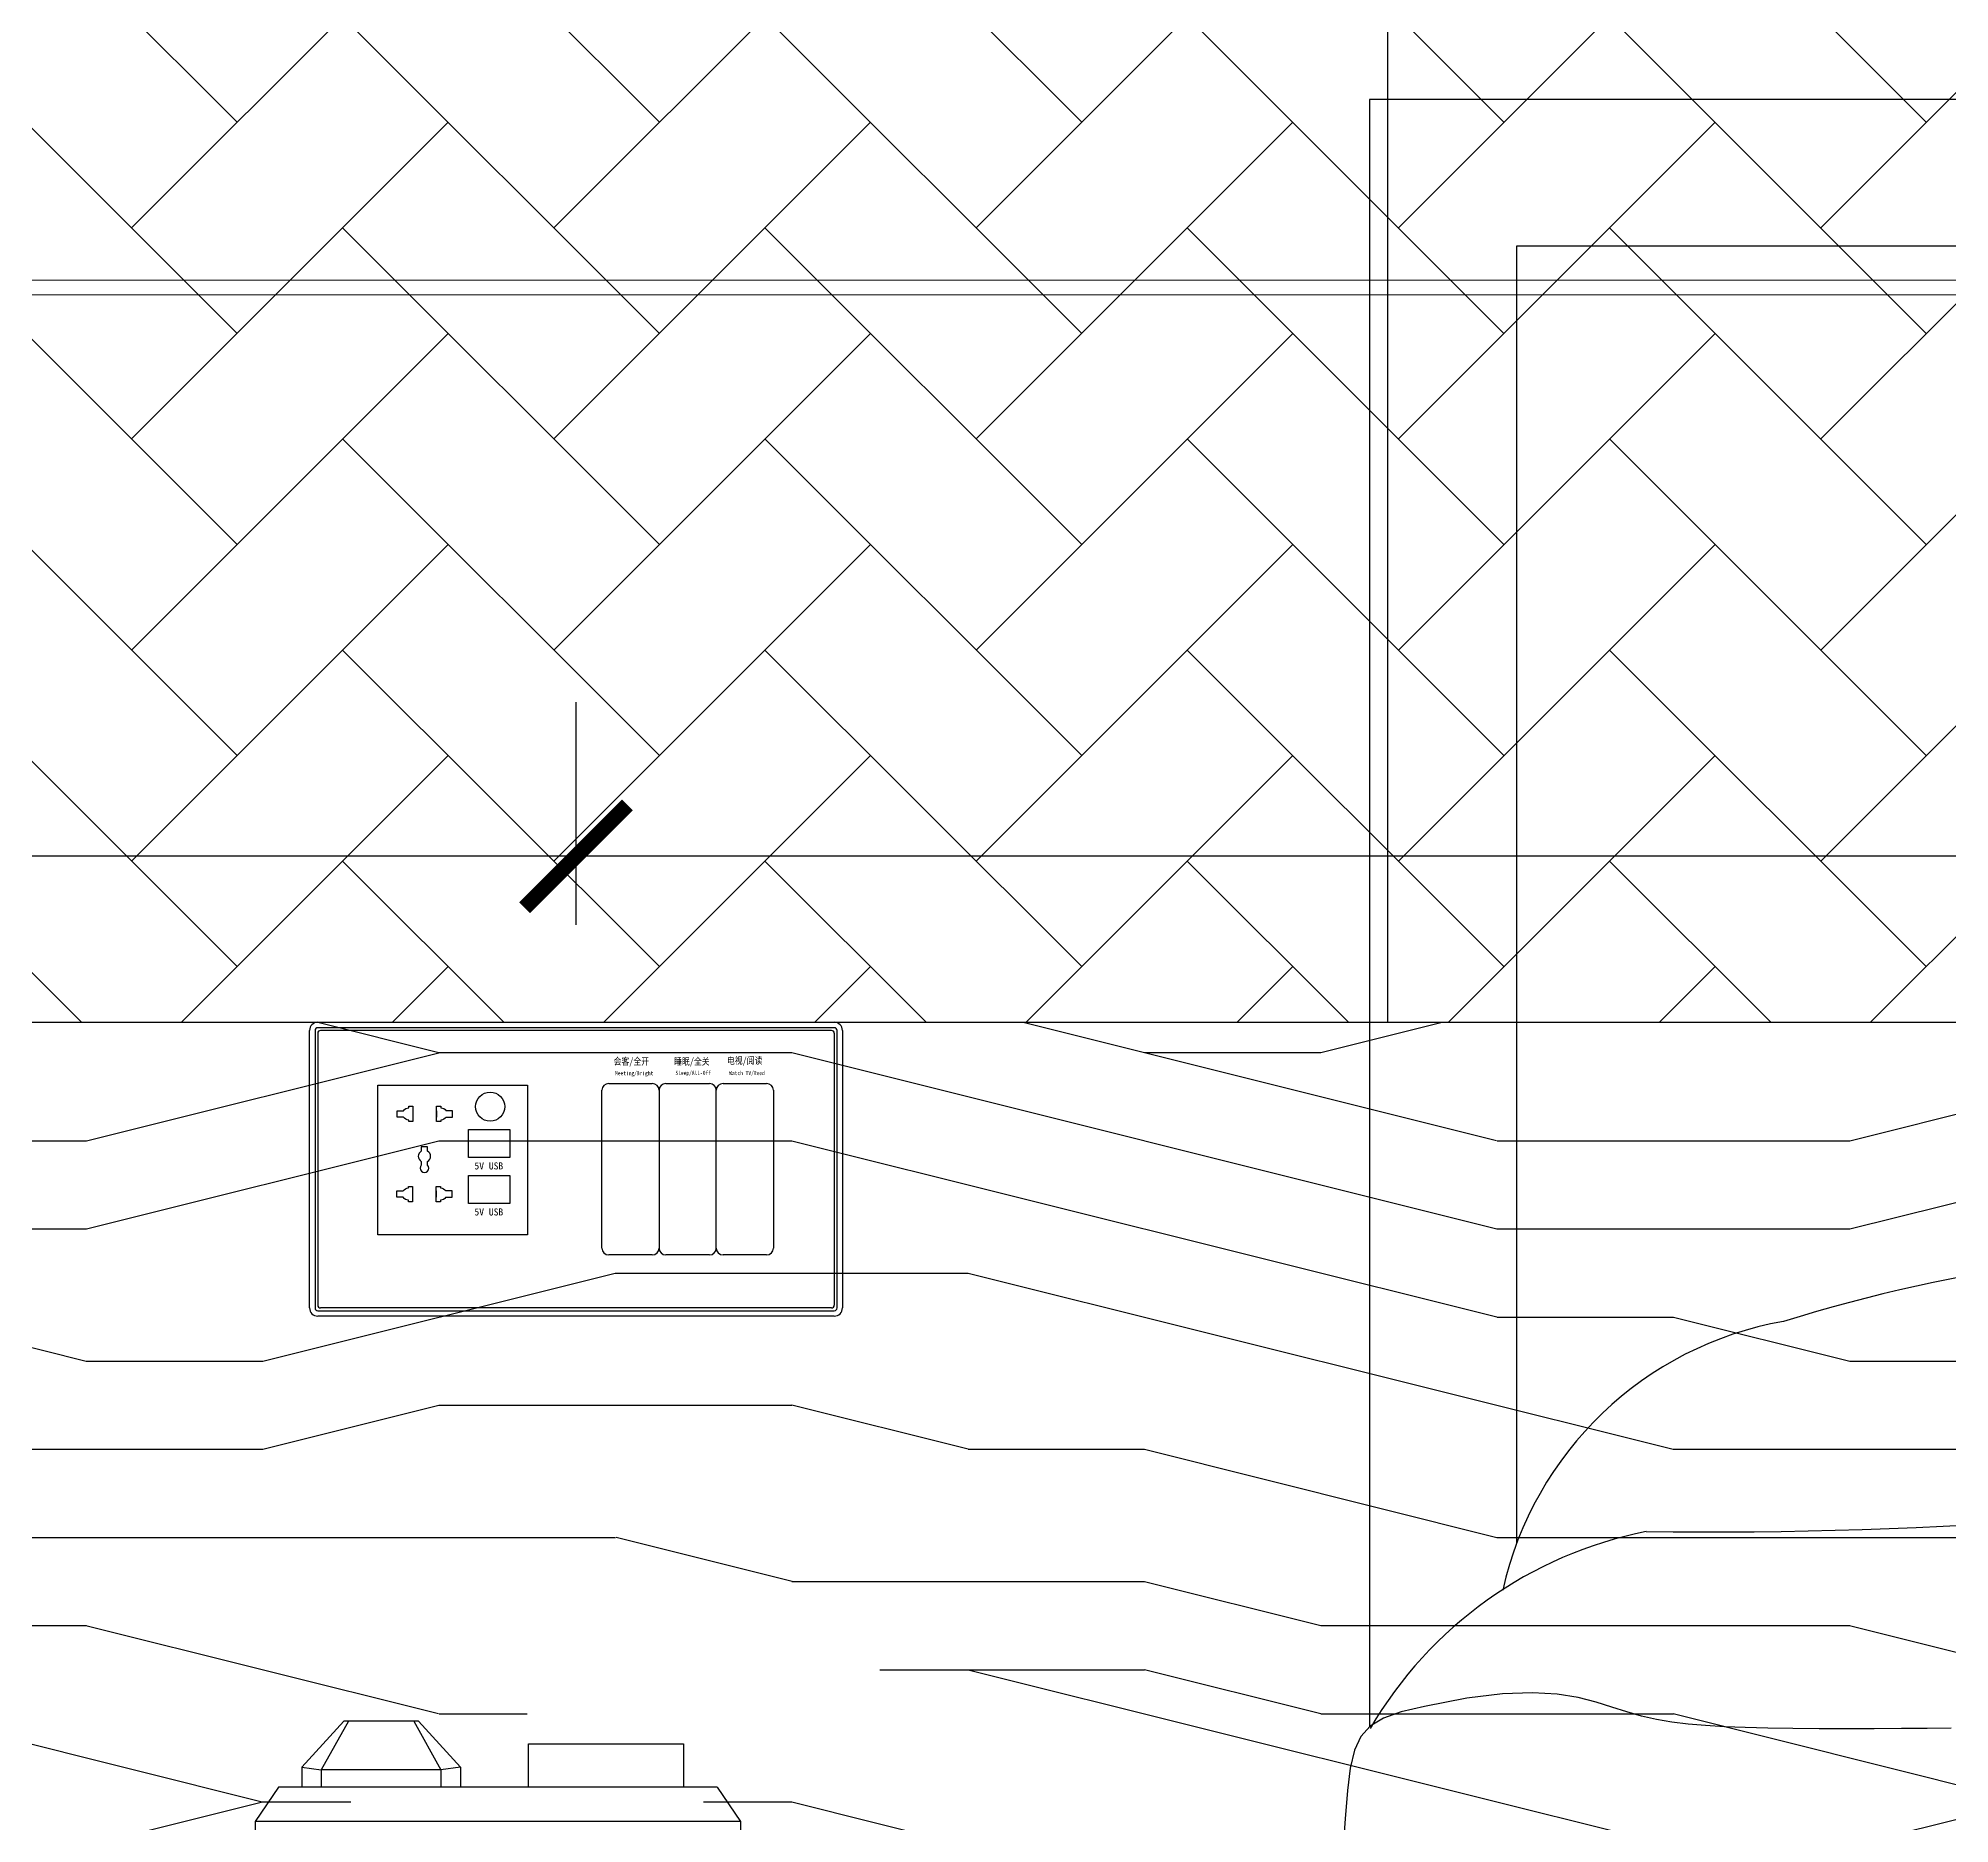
# Model space of a CAD drawing. Header units: millimetres. Extents: x 84706 to 149902, y -6776 to 26155.
# Drawn here: x 140204 to 140854, y 1253 to 1861 of the extents above; entities that cross this region are included whole.
import ezdxf

# ---------------------------------------------------------------- set-up
doc = ezdxf.new("R2010")
doc.units = ezdxf.units.MM
doc.linetypes.add('DASHED2', pattern=[0.375, 0.25, -0.125])
doc.layers.get('Defpoints').update_dxf_attribs({"color": 250})
for name, color, linetype in [('EE1-【立面造型线（近看）】Elevation modelling line', 144, 'Continuous'), ('EL-FURN', 30, 'Continuous'), ('EL-立面造型', 30, 'Continuous')]:
    doc.layers.add(name, color=color, linetype=linetype)
doc.styles.add('_TEL_DIM', font='SIMPLEX', dxfattribs={"width": 0.8, "height": 3.5, "bigfont": 'HZTXT'})
doc.styles.add('STYLE2', font='', dxfattribs={"width": 0.8})
doc.styles.add('尺寸标注', font='ARCHS.SHX', dxfattribs={"width": 0.8})
doc.styles.get('STYLE2').set_extended_font_data('NSimSun')
doc.dimstyles.new('海龙1：25', dxfattribs={"dimscale": 25, "dimtxt": 2.25, "dimasz": 1, "dimexe": 1.5, "dimexo": 1, "dimgap": 1, "dimtad": 1, "dimdec": 0, "dimrnd": 5, "dimdsep": 46, "dimtxsty": '尺寸标注', "dimblk": 'ARCHTICK', "dimblk1": 'ARCHTICK', "dimblk2": 'ARCHTICK', "dimcen": 1, "dimclrd": 44, "dimclre": 44, "dimclrt": 2, "dimadec": 0, "dimazin": 0, "dimtfac": 1, "dimtdec": 0, "dimtix": 1, "dimtmove": 2, "dimatfit": 3, "dimldrblk": 'hl_arrow2', "dimfxl": 0, "dimarcsym": 0})

# ---------------------------------------------------------------- blocks, each defined once
blk = doc.blocks.new('2012122215400102')
at = {"ltscale": 0.02}
for points in [[(680, -549.11), (680, 0), (-675, 0), (-675, -553.88)], [(630, -472.84), (630, -50), (-625, -50), (-625, -491.62)], [(-477.12, -554.3), (-485.25, -554.4), (-494.06, -554.47), (-503.28, -554.51), (-512.67, -554.52), (-522, -554.49), (-531.02, -554.41), (-539.48, -554.28), (-547.2, -554.1), (-554.23, -553.83), (-560.66, -553.45), (-566.6, -552.92), (-572.15, -552.22), (-577.41, -551.32), (-582.49, -550.19), (-587.49, -548.8), (-592.54, -547.16), (-597.95, -545.45), (-604.04, -543.92), (-611.15, -542.8), (-619.6, -542.3), (-629.73, -542.67), (-641.87, -544.13), (-656.35, -546.92)], [(-656.35, -546.92), (-664.26, -548.77), (-670.31, -550.91), (-674.78, -553.63), (-677.95, -557.19), (-680.12, -561.85), (-681.55, -567.89), (-682.53, -575.58), (-683.34, -585.19), (-684.23, -597.44), (-685.28, -614.96), (-686.53, -640.82), (-688.03, -678.08), (-688.61, -694.82)]]:
    blk.add_lwpolyline(points, dxfattribs=at)
for centre, radius, start, end in [((-366.87, -955.07), 564.53, 88.26105, 107.23563), ((-513.54, -532.97), 118.89, 99.98278, 167.55676), ((-558.8, 1129.27), 1616.79, 269.21817, 279.63611), ((-553.45, -625.08), 140.41, 101.25919, 149.7814)]:
    blk.add_arc(centre, radius, start, end, dxfattribs=at)
blk = doc.blocks.new('jfghgf')
at = {"layer": 'EL-立面造型', "color": 1}
for p, q in [((33416964.93, 32674370.49), (33416979.21, 32674386.14)), ((33416980.8, 32674386.14), (33416971.55, 32674369.55)), ((33416979.21, 32674386.14), (33417004.61, 32674386.14)), ((33417003.03, 32674386.14), (33417012.28, 32674369.55)), ((33417018.9, 32674370.49), (33417004.61, 32674386.14)), ((33416964.93, 32674370.49), (33416971.55, 32674369.55)), ((33416964.93, 32674370.49), (33416964.93, 32674363.7)), ((33416971.55, 32674369.55), (33417012.28, 32674369.55)), ((33416971.55, 32674369.55), (33416971.55, 32674363.7)), ((33417018.9, 32674370.49), (33417012.28, 32674369.55)), ((33417012.28, 32674369.55), (33417012.28, 32674363.7)), ((33417018.9, 32674370.49), (33417018.9, 32674363.7)), ((33416877.62, 32674363.7), (33416869.68, 32674351.94)), ((33416877.62, 32674363.7), (33417026.83, 32674363.7)), ((33417026.83, 32674363.7), (33417034.78, 32674351.94)), ((33416869.68, 32674351.94), (33416869.68, 32674323.96)), ((33416869.68, 32674351.94), (33417034.78, 32674351.94)), ((33417034.78, 32674351.94), (33417034.78, 32674323.96)), ((33416869.68, 32674326.87), (33417034.78, 32674326.87)), ((33416893.54, 32674326.87), (33416893.54, 32674323.96)), ((33417010.92, 32674326.87), (33417010.92, 32674323.96)), ((33416869.68, 32674323.96), (33416893.54, 32674323.96)), ((33417010.92, 32674323.96), (33417034.78, 32674323.96))]:
    blk.add_line(p, q, dxfattribs=at)
for points in [[(33416889.08, 32674363.7), (33416941.73, 32674363.7), (33416941.73, 32674378.44), (33416889.08, 32674378.44)], [(33416980.63, 32674338.07), (33416987.25, 32674338.07), (33416987.25, 32674331.99), (33416980.63, 32674331.99)], [(33416993.07, 32674338.07), (33416999.68, 32674338.07), (33416999.68, 32674331.99), (33416993.07, 32674331.99)], [(33417005.5, 32674338.07), (33417012.12, 32674338.07), (33417012.12, 32674331.99), (33417005.5, 32674331.99)]]:
    blk.add_lwpolyline(points, close=True, dxfattribs=at)
blk = doc.blocks.new('chuangtouzhi')
at = {"layer": 'EL-立面造型', "color": 1}
for p, q in [((4546481, 2441872, 0), (4708835, 2441872, 0)), ((4543915, 2352059, 0), (4543915, 2439306, 0)), ((4711401, 2439306, 0), (4711401, 2352059, 0)), ((4565353, 2422087, 0), (4612398, 2422087, 0)), ((4565353, 2375042, 0), (4565353, 2422087, 0)), ((4565353, 2422087, 0), (4612398, 2422087, 0)), ((4565353, 2375042, 0), (4565353, 2422087, 0)), ((4612398, 2422087, 0), (4612398, 2375042, 0)), ((4612398, 2422087, 0), (4612398, 2375042, 0)), ((4637941, 2422626, 0), (4651627, 2422626, 0)), ((4655903, 2422626, 0), (4669589, 2422626, 0)), ((4673866, 2422626, 0), (4687552, 2422626, 0)), ((4635803, 2370877, 0), (4635803, 2420488, 0)), ((4653765, 2420488, 0), (4653765, 2370877, 0)), ((4671728, 2370877, 0), (4671728, 2420488, 0)), ((4689690, 2420488, 0), (4689690, 2370877, 0)), ((4612398, 2375042, 0), (4565353, 2375042, 0)), ((4612398, 2375042, 0), (4565353, 2375042, 0)), ((4651627, 2368738, 0), (4637941, 2368738, 0)), ((4669589, 2368738, 0), (4655904, 2368738, 0)), ((4687552, 2368738, 0), (4673866, 2368738, 0)), ((4708833, 2349493, 0), (4546480, 2349493, 0))]:
    blk.add_line(p, q, dxfattribs=at)
at = {"layer": 'EL-立面造型', "color": 8}
for p, q in [((4708835, 2440161, 0), (4546481, 2440161, 0)), ((4545626, 2439306, 0), (4545626, 2352059, 0)), ((4546481, 2438450, 0), (4546481, 2352914, 0)), ((4707979, 2439306, 0), (4547337, 2439306, 0)), ((4708835, 2438450, 0), (4708835, 2352914, 0)), ((4709690, 2352059, 0), (4709690, 2439306, 0)), ((4546481, 2351203, 0), (4708835, 2351203, 0)), ((4707979, 2352059, 0), (4547337, 2352059, 0))]:
    blk.add_line(p, q, dxfattribs=at)
at = {"layer": 'EL-立面造型', "color": 1, "elevation": 0}
for points in [[(4573431, 2414051, -0.2637861), (4575082, 2414986), (4575082, 2415475), (4576390, 2415475), (4576390, 2410652), (4575082, 2410652), (4575082, 2411140, -0.2637861), (4573431, 2412076, -0.2637861)], [(4586809, 2412076, -0.2637861), (4585159, 2411140), (4585159, 2410652), (4583850, 2410652), (4583850, 2415475), (4585159, 2415475), (4585159, 2414986, -0.2637861), (4586809, 2414051, -0.2637861)], [(4573324, 2388854, -0.2637861), (4574974, 2389790), (4574974, 2390278), (4576282, 2390278), (4576282, 2385455), (4574974, 2385455), (4574974, 2385943, -0.2637861), (4573324, 2386879, -0.2637861)], [(4586702, 2386879, -0.2637861), (4585051, 2385943), (4585051, 2385455), (4583743, 2385455), (4583743, 2390278), (4585051, 2390278), (4585051, 2389790, -0.2637861), (4586702, 2388854, -0.2637861)]]:
    blk.add_lwpolyline(points, format="xyb", dxfattribs=at)
for points in [[(4573431, 2412076), (4571453, 2412076), (4571453, 2414051), (4573431, 2414051)], [(4583850, 2414051), (4583850, 2412076)], [(4586809, 2412076), (4588787, 2412076), (4588787, 2414051), (4586809, 2414051)], [(4593818, 2408151), (4606894, 2408151), (4606894, 2399355), (4593818, 2399355), (4593818, 2408151)], [(4581000, 2401390), (4581000, 2402768), (4579025, 2402768), (4579025, 2401390)], [(4579025, 2398090), (4579025, 2396953)], [(4581000, 2396953), (4581000, 2398090)], [(4593818, 2393671), (4606894, 2393671), (4606894, 2384875), (4593818, 2384875), (4593818, 2393671)], [(4573324, 2386879), (4571346, 2386879), (4571346, 2388854), (4573324, 2388854)], [(4583743, 2388854), (4583743, 2386879)], [(4586702, 2386879), (4588680, 2386879), (4588680, 2388854), (4586702, 2388854)]]:
    blk.add_lwpolyline(points, dxfattribs=at)
at = {"layer": 'EL-立面造型', "color": 1}
blk.add_circle((4600678, 2415348), 4586, dxfattribs=at)
for centre, radius, start, end in [((4546481, 2439306, 0), 2566, 90, 180), ((4708835, 2439306, 0), 2566, 0, 90), ((4637941, 2420488, 0), 2138, 90, 180), ((4651627, 2420488, 0), 2138, 0, 90), ((4655903, 2420488, 0), 2138, 90, 180), ((4669589, 2420488, 0), 2138, 0, 90), ((4673866, 2420488, 0), 2138, 90, 180), ((4687552, 2420488, 0), 2138, 0, 90), ((4580013, 2399740, 0), 1923, 120.89112, 239.10888), ((4580013, 2399740, 0), 1923, 300.89112, 59.10888), ((4580013, 2396038, 0), 1346, 137.175593, 42.824407), ((4637941, 2370877, 0), 2138, 180, 270), ((4651627, 2370877, 0), 2138, 270, 0), ((4655904, 2370877, 0), 2138, 180, 270), ((4669589, 2370877, 0), 2138, 270, 0), ((4673866, 2370877, 0), 2138, 180, 270), ((4687552, 2370877, 0), 2138, 270, 0), ((4546481, 2352059, 0), 2566, 180, 270.032228), ((4708835, 2352059, 0), 2566, 269.967771, 0)]:
    blk.add_arc(centre, radius, start, end, dxfattribs=at)
at = {"layer": 'EL-立面造型', "color": 8}
for centre, start, end in [((4546481, 2439306, 0), 90, 180), ((4708835, 2439306, 0), 0, 90), ((4547337, 2438450, 0), 90, 180), ((4707979, 2438450, 0), 0, 90), ((4546481, 2352059, 0), 180, 270), ((4547337, 2352914, 0), 180, 270), ((4707979, 2352914, 0), 270, 0), ((4708835, 2352059, 0), 270, 0)]:
    blk.add_arc(centre, 855, start, end, dxfattribs=at)
at = {"layer": 'EL-立面造型', "color": 1, "linetype": 'DASHED2', "style": 'STYLE2'}
for p in [(4595725, 2395613, 0), (4595725, 2381132, 0)]:
    blk.add_text('5V USB', height=2217.1, dxfattribs=at).set_placement(p)
at = {"layer": 'EL-立面造型', "color": 1, "attachment_point": 1, "style": '_TEL_DIM'}
for s, width, insert, char_height in [('{\\fSimSun|b0|i0|c134|p2;会客/全开}', 15807.51, (4639494, 2430696, 792103), 2189.72), ('{\\fSimSun|b0|i0|c134|p2;睡眠/全关}', 13575.01, (4658522, 2430650, 792103), 2189.72), ('{\\fSimSun|b0|i0|c134|p2;电视/阅读}', 17559.6, (4675106, 2430917, 792103), 2189.72), ('{\\fSimSun|b0|i0|c134|p2;Meeting/Bright}', 95.53, (4639913, 2426535, 475262), 1313.83), ('{\\fSimSun|b0|i0|c134|p2;Sleep/All-Off}', 95.53, (4658912, 2426637, 475262), 1313.83), ('{\\fSimSun|b0|i0|c134|p2;Watch TV/Reed}', 15046.77, (4675822, 2426578, 475262), 1313.83)]:
    blk.add_mtext_dynamic_manual_height_columns(s, width=width, gutter_width=17.5, heights=[0], dxfattribs=dict(at, insert=insert, char_height=char_height))
blk = doc.blocks.new('_ArchTick')
at = {"color": 2, "linetype": 'ByBlock', "const_width": 0.15}
blk.add_lwpolyline([(-0.5, -0.5), (0.5, 0.5)], dxfattribs=at)
blk = doc.blocks.new('*D1038')
at = {"layer": 'Defpoints', "color": 0, "transparency": 16777216}
for p in [(140386.96, 1582.21), (140386.96, 1525.71), (142240.34, 1172.44)]:
    blk.add_point(p, dxfattribs=at)
at = {"layer": 'EL-FURN', "color": 44, "lineweight": -2, "transparency": 16777216}
for p, q in [((140386.96, 1560.71), (140386.96, 1634.71)), ((142240.34, 1407.21), (142240.34, 1634.71)), ((142240.34, 1582.21), (140386.96, 1582.21))]:
    blk.add_line(p, q, dxfattribs=at)
at = {"layer": 'EL-FURN', "color": 44, "lineweight": -2, "transparency": 16777216, "xscale": 35, "yscale": 35, "zscale": 35, "rotation": 180}
blk.add_blockref('_ArchTick', (140386.96, 1582.21), dxfattribs=at)
at = {"layer": 'EL-FURN', "color": 44, "lineweight": -2, "transparency": 16777216, "xscale": 35, "yscale": 35, "zscale": 35}
blk.add_blockref('_ArchTick', (142240.34, 1582.21), dxfattribs=at)
at = {"layer": 'EL-FURN', "color": 2, "transparency": 16777216, "insert": (141313.65, 1656.59), "char_height": 78.75, "attachment_point": 5, "style": '尺寸标注'}
blk.add_mtext('1855', dxfattribs=at)
blk = doc.blocks.new('hl_arrow2')
at = {"color": 2}
blk.add_line((-0.221, 0), (-1, 0), dxfattribs=at)
blk.add_lwpolyline([(-0.221, 0), (-0.861, -0.689), (-0.654, -0.862), (0, 0), (-0.654, 0.862), (-0.861, 0.689)], close=True, dxfattribs=at)
for points in [[(-0.861, 0.689), (-0.654, 0.862), (-0.221, 0), (0, 0)], [(-0.861, -0.689), (-0.654, -0.862), (-0.221, 0), (0, 0)]]:
    blk.add_solid(points, dxfattribs=at)
blk = doc.blocks.new('*D1039')
at = {"layer": 'Defpoints', "color": 0, "transparency": 16777216}
for p in [(138540.34, 1582.21), (140386.96, 1523.86), (138540.34, 1172.44)]:
    blk.add_point(p, dxfattribs=at)
at = {"layer": 'EL-FURN', "color": 44, "lineweight": -2, "transparency": 16777216}
for p, q in [((138540.34, 1407.21), (138540.34, 1634.71)), ((140386.96, 1558.86), (140386.96, 1634.71)), ((140386.96, 1582.21), (138540.34, 1582.21))]:
    blk.add_line(p, q, dxfattribs=at)
at = {"layer": 'EL-FURN', "color": 44, "lineweight": -2, "transparency": 16777216, "xscale": 35, "yscale": 35, "zscale": 35, "rotation": 180}
blk.add_blockref('_ArchTick', (138540.34, 1582.21), dxfattribs=at)
at = {"layer": 'EL-FURN', "color": 44, "lineweight": -2, "transparency": 16777216, "xscale": 35, "yscale": 35, "zscale": 35}
blk.add_blockref('_ArchTick', (140386.96, 1582.21), dxfattribs=at)
at = {"layer": 'EL-FURN', "color": 2, "transparency": 16777216, "insert": (139463.65, 1656.59), "char_height": 78.75, "attachment_point": 5, "style": '尺寸标注'}
blk.add_mtext('1845', dxfattribs=at)

msp = doc.modelspace()

# ---------------------------------------------------------------- hatches: boundary and pattern name
at = {"layer": 'EE1-【立面造型线（近看）】Elevation modelling line'}
h = msp.add_hatch(dxfattribs=at)
h.set_pattern_fill('AR-HBONE', color=250, scale=0.5, double=1)
h.paths.add_polyline_path([(142420.34, 2025.71), (138320.34, 2025.71), (138320.34, 1525.69), (142420.34, 1525.73)])
h = msp.add_hatch(dxfattribs=at)
h.set_pattern_fill('木纹面5', color=250, scale=600, double=1, pattern_type=2)
h.set_pattern_definition([(0, (0, 0), (0, 600), [120, -180, 60, -240]), (0, (420, 15), (0, 600), [120, -480]), (0, (360, 45), (0, 600), [60, -540]), (0, (30, 60), (0, 600), [30, -420, 30, -120]), (0, (240, 90), (0, 600), [120, -180, 30, -270]), (0, (90, 105), (0, 600), [90, -510]), (0, (240, 120), (0, 600), [180, -420]), (0, (60, 135), (0, 600), [120, -480]), (0, (300, 150), (0, 600), [300, -300]), (0, (120, 180), (0, 600), [60, -180, 120, -240]), (0, (540, 195), (0, 600), [120, -480]), (0, (420, 210), (0, 600), [60, -540]), (0, (300, 225), (0, 600), [60, -540]), (0, (0, 240), (0, 600), [120, -480]), (0, (300, 255), (0, 600), [120, -480]), (0, (300, 285), (0, 600), [120, -120, 120, -240]), (0, (180, 315), (0, 600), [60, -300, 120, -120]), (0, (300, 330), (0, 600), [180, -420]), (0, (300, 360), (0, 600), [120, -480]), (0, (60, 375), (0, 600), [180, -240, 60, -120]), (0, (60, 405), (0, 600), [300, -300]), (0, (420, 420), (0, 600), [60, -540]), (0, (240, 435), (0, 600), [120, -480]), (0, (120, 450), (0, 600), [60, -240, 60, -240]), (0, (60, 465), (0, 600), [60, -180, 120, -240]), (0, (180, 480), (0, 600), [60, -300, 60, -180]), (0, (300, 495), (0, 600), [180, -420]), (0, (60, 525), (0, 600), [120, -480]), (0, (360, 540), (0, 600), [60, -540]), (0, (480, 555), (0, 600), [60, -540]), (14.03624, (420, 45), (600, -2e-08), [61.8, -2412.0633]), (14.03624, (480, 180), (600, -2e-08), [61.8, -2412.0633]), (14.03624, (420, 540), (600, -2e-08), [61.8, -2412.0633]), (14.03624, (240, 315), (600, -2e-08), [61.8, -2412.0633]), (14.03624, (360, 405), (600, -2e-08), [61.8, -2412.0633]), (14.03624, (420, 360), (600, -2e-08), [61.8, -2412.0633]), (14.03624, (120, 465), (600, -2e-08), [61.8, -2412.0633]), (14.03624, (360, 435), (600, -2e-08), [61.8, -2412.0633]), (14.03624, (480, 210), (600, -2e-08), [123.6, -2350.2633]), (14.03624, (420, 255), (600, -2e-08), [123.6, -2350.2633]), (14.03624, (420, 285), (600, -2e-08), [123.6, -2350.2633]), (165.96376, (240, 90), (-600, -2e-08), [61.8, -123.6, 61.8, -2226.6633]), (165.96376, (120, 180), (-600, -2e-08), [61.8, -2412.0633]), (165.96376, (120, 450), (-600, -2e-08), [123.6, -2350.2633]), (194.03624, (420, 15), (-600, 2e-08), [61.8, -2412.0633]), (345.96376, (540, 15), (600, 2e-08), [61.8, -2412.0633]), (345.96376, (360, 225), (600, 2e-08), [61.8, -2412.0633]), (345.96376, (480, 330), (600, 2e-08), [61.8, -2412.0633]), (345.96376, (240, 375), (600, 2e-08), [61.8, -2412.0633]), (345.96376, (180, 450), (600, 2e-08), [61.8, -2412.0633]), (345.96376, (240, 480), (600, 2e-08), [61.8, -2412.0633]), (345.96376, (240, 375), (600, 2e-08), [61.8, -2412.0633]), (345.96376, (420, 465), (600, 2e-08), [247.2, -2226.6633]), (345.96376, (60, 60), (600, 2e-08), [247.2, -2226.6633]), (345.96376, (120, 105), (600, 2e-08), [247.2, -2226.6633]), (345.96376, (180, 135), (600, 2e-08), [61.8, -123.6, 123.6, -2164.8633]), (345.96376, (180, 180), (600, 2e-08), [123.6, -123.6, 123.6, -2103.0633]), (345.96376, (120, 240), (600, 2e-08), [247.2, -2226.6633]), (345.96376, (60, 285), (600, 2e-08), [247.2, -2226.6633]), (345.96376, (60, 315), (600, 2e-08), [247.2, -2226.6633]), (345.96376, (480, 495), (600, 2e-08), [61.8, -2412.0633]), (345.96377, (540, 555), (600, 0.00012), [123.6, -2350.2633]), (345.96377, (180, 525), (600, 0.00012), [123.6, -2350.2633]), (345.96376, (120, 0), (600, 1e-05), [247.2, -2226.6633]), (345.96376, (480, 420), (600, 1e-05), [185.4, -2288.4633]), (345.96376, (540, 375), (600, 1e-05), [370.8, -2103.0633])])
h.paths.add_polyline_path([(142420.34, 1525.71), (138320.34, 1525.71), (138320.34, 825.71), (142420.34, 825.71)])

# ---------------------------------------------------------------- linework, layer by layer
at = {"layer": 'EE1-【立面造型线（近看）】Elevation modelling line', "color": 148}
for p, q in [((140663.2, 1525.71), (140663.2, 3805.71)), ((142420.34, 1778.34), (138320.34, 1778.07)), ((142420.35, 1773.34), (138320.35, 1773.07))]:
    msp.add_line(p, q, dxfattribs=at)
at = {"layer": 'EE1-【立面造型线（近看）】Elevation modelling line'}
msp.add_line((138320.34, 1525.71), (142420.34, 1525.71), dxfattribs=at)

# ---------------------------------------------------------------- block references
at = {"layer": 'EL-立面造型', "ltscale": 0.03}
msp.add_blockref('2012122215400102', (141331.96, 1839.8), dxfattribs=at)
at = {"layer": 'EL-立面造型', "extrusion": (0, 0, -1), "xscale": -0.001082498580217361, "yscale": 0.001082498580217361, "zscale": -0.001082498580217361}
msp.add_blockref('chuangtouzhi', (-135377.53, -1117.61, 0), dxfattribs=at)
at = {"layer": 'EL-立面造型', "xscale": -1}
msp.add_blockref('jfghgf', (33557312.56, -32673098.25), dxfattribs=at)

# ---------------------------------------------------------------- dimensions: what is measured, and where the dimension line sits
at = {"layer": 'EL-FURN'}
for base, p1, p2, picture, middle in [((138540.34, 1582.21), (140386.96, 1523.86), (138540.34, 1172.44), '*D1039', (139463.65, 1656.59)), ((140386.96, 1582.21), (142240.34, 1172.44), (140386.96, 1525.71), '*D1038', (141313.65, 1656.59))]:
    dim = msp.add_linear_dim(base=base, p1=p1, p2=p2, dimstyle='海龙1：25', override={"dimscale": 35}, dxfattribs=at)
    dim.commit()
    dim.dimension.update_dxf_attribs({"geometry": picture, "text_midpoint": middle})

doc.saveas('drawing.dxf')
